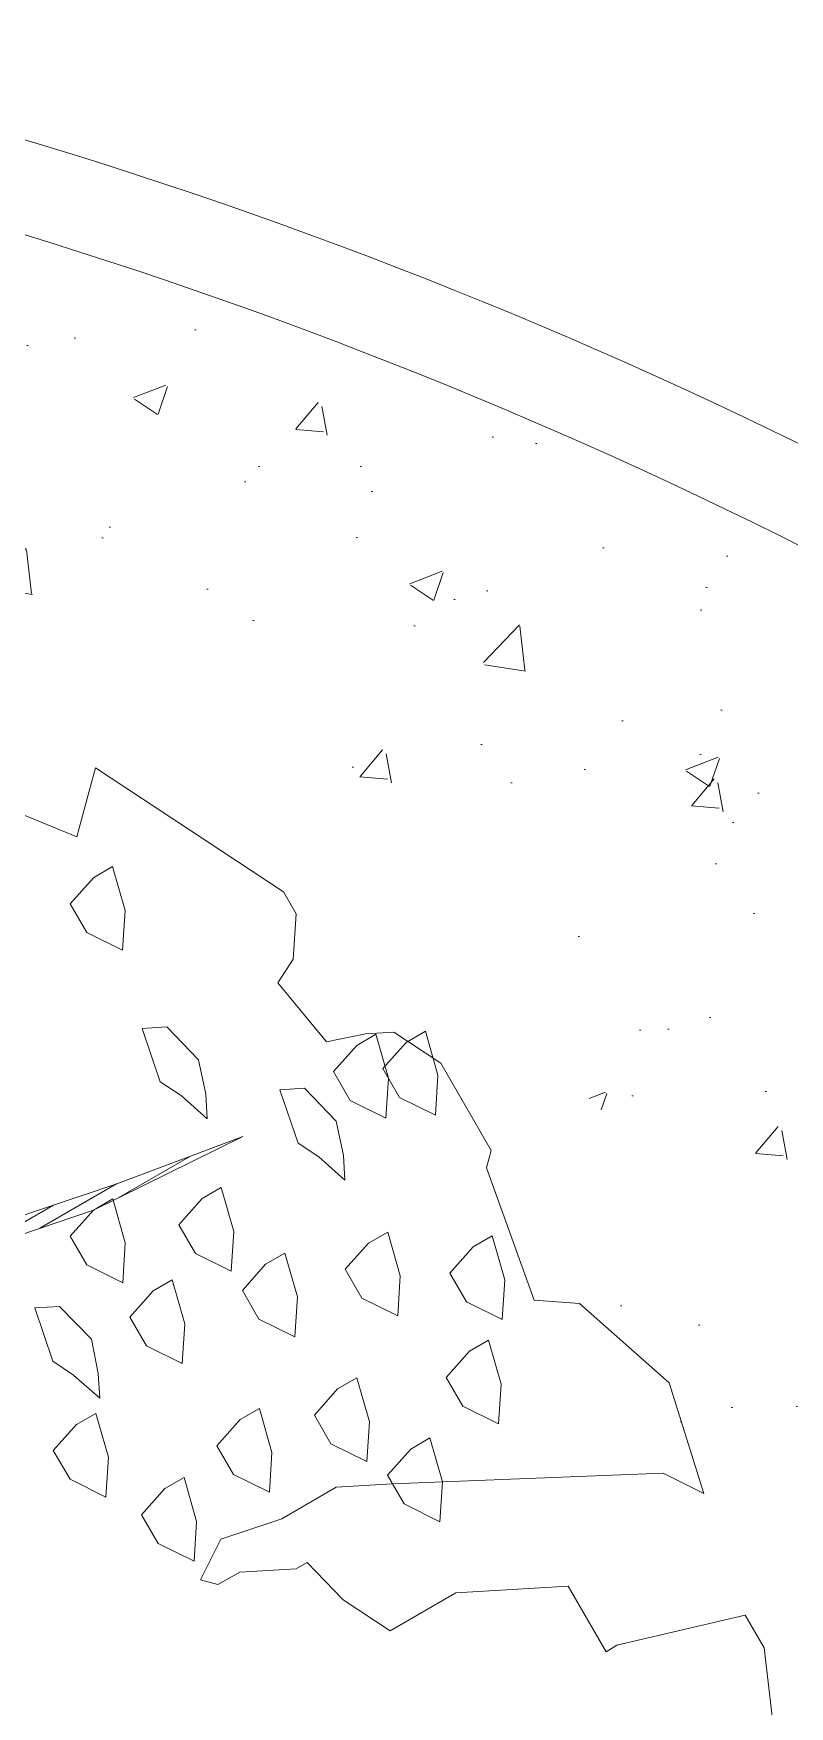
# Model space of a CAD drawing. Header units: metres. Extents: x 12093 to 20303, y 514 to 1412.
# Drawn here: x 19752.719 to 19753.55, y 696.809 to 698.649 of the extents above; entities that cross this region are included whole.
import ezdxf

# ---------------------------------------------------------------- set-up
doc = ezdxf.new("R2010")
doc.units = ezdxf.units.M
for name, color, linetype, lineweight in [('ARBOLES', 52, 'Continuous', 13), ('grass', 64, 'Continuous', 13), ('Layer2', 43, 'Continuous', 20)]:
    doc.layers.add(name, color=color, linetype=linetype, lineweight=lineweight)
pattern_1 = [(50, (19136.99335, 73.14804), (0.36436934, -0.03187817), [0.0381, -0.4191]), (355, (19136.99335, 73.14804), (-0.07048565, 0.38211329), [0.03048, -0.33528]), (100.451, (19137.0237, 73.1454), (0.293885, 0.35023338), [0.03238, -0.35618]), (46.1842, (19136.99335, 73.24964), (0.54215808, -0.08408466), [0.05715, -0.62865]), (96.6356, (19137.03853, 73.24264), (0.47480847, 0.4948511), [0.04857, -0.53427]), (351.184, (19136.99335, 73.24964), (0.4748092, 0.49485024), [0.04572, -0.50292]), (21, (19137.04415, 73.22424), (0.30322976, -0.20453104), [0.0381, -0.4191]), (326, (19137.04415, 73.22424), (0.12360406, 0.36837593), [0.03048, -0.33528]), (71.4514, (19137.06942, 73.2072), (0.42683298, 0.16384572), [0.03238, -0.35618]), (37.5, (19136.99335, 73.14804), (0.006177207, 0.169110078), [0, -0.331216, 0, -0.34036, 0, -0.33655]), (7.5, (19136.99335, 73.14804), (0.133639325, 0.20036115), [0, -0.194056, 0, -0.323596, 0, -0.12827]), (327.5, (19136.88007, 73.14804), (0.27118119, -0.011457488), [0, -0.127, 0, -0.39624, 0, -0.52578]), (317.5, (19136.82927, 73.14804), (0.29625836, 0.05085298), [0, -0.1651, 0, -0.263144, 0, -0.37338])]

# ---------------------------------------------------------------- blocks, each defined once
blk = doc.blocks.new('ghgfghgh')
at = {"layer": 'ARBOLES', "lineweight": 20}
for p, q in [((20002.4707, 664.8002), (20002.3672, 664.7493)), ((20002.3833, 664.7674), (20002.4707, 664.8002)), ((20002.3848, 664.7579), (20002.4344, 664.7866)), ((20002.3091, 664.7424), (20002.3833, 664.7674)), ((20002.3299, 664.7367), (20002.3831, 664.7674)), ((20002.3672, 664.7493), (20002.2559, 664.7116)), ((20002.2863, 664.7219), (20002.3394, 664.7526))]:
    blk.add_line(p, q, dxfattribs=at)
at = {"layer": 'grass'}
for p, q in [((20002.3621, 665.032), (20002.3685, 665.0559)), ((20002.3685, 665.0559), (20002.4989, 664.9698)), ((20002.2635, 665.0456), (20002.3557, 665.0081)), ((20002.3557, 665.0081), (20002.3621, 665.032)), ((20002.3671, 664.9797), (20002.351, 664.9616)), ((20002.3804, 664.9874), (20002.3671, 664.9797)), ((20002.3891, 664.957), (20002.3804, 664.9874)), ((20002.4989, 664.9698), (20002.5076, 664.9546)), ((20002.351, 664.9616), (20002.3625, 664.9416)), ((20002.3873, 664.9294), (20002.3891, 664.957)), ((20002.5076, 664.9546), (20002.5056, 664.9232)), ((20002.3625, 664.9416), (20002.3873, 664.9294)), ((20002.5056, 664.9232), (20002.4949, 664.9069)), ((20002.4949, 664.9069), (20002.5286, 664.8659)), ((20002.4009, 664.8751), (20002.418, 664.8762)), ((20002.4134, 664.8381), (20002.4009, 664.8751)), ((20002.418, 664.8762), (20002.44, 664.8534)), ((20002.5286, 664.8659), (20002.5557, 664.8714)), ((20002.5495, 664.8634), (20002.5334, 664.8453)), ((20002.5628, 664.8711), (20002.5495, 664.8634)), ((20002.5557, 664.8714), (20002.5752, 664.8726)), ((20002.5715, 664.8407), (20002.5628, 664.8711)), ((20002.5838, 664.8655), (20002.5677, 664.8473)), ((20002.5752, 664.8726), (20002.6078, 664.8511)), ((20002.5971, 664.8732), (20002.5838, 664.8655)), ((20002.6058, 664.8427), (20002.5971, 664.8732)), ((20002.44, 664.8534), (20002.4449, 664.8296)), ((20002.6078, 664.8511), (20002.6427, 664.7905)), ((20002.5334, 664.8453), (20002.5449, 664.8253)), ((20002.5677, 664.8473), (20002.5792, 664.8274)), ((20002.5697, 664.813), (20002.5715, 664.8407)), ((20002.604, 664.8151), (20002.6058, 664.8427)), ((20002.4278, 664.8286), (20002.4134, 664.8381)), ((20002.4459, 664.8125), (20002.4278, 664.8286)), ((20002.4449, 664.8296), (20002.4459, 664.8125)), ((20002.4963, 664.8327), (20002.5134, 664.8337)), ((20002.5089, 664.7956), (20002.4963, 664.8327)), ((20002.5134, 664.8337), (20002.5354, 664.811)), ((20002.5792, 664.8274), (20002.604, 664.8151)), ((20002.5449, 664.8253), (20002.5697, 664.813)), ((20002.5354, 664.811), (20002.5403, 664.7872)), ((20002.5232, 664.7862), (20002.5089, 664.7956)), ((20002.5413, 664.7701), (20002.5232, 664.7862)), ((20002.5403, 664.7872), (20002.5413, 664.7701)), ((20002.6427, 664.7905), (20002.6395, 664.7786)), ((20002.6395, 664.7786), (20002.6724, 664.6867)), ((20002.4557, 664.7649), (20002.4424, 664.7572)), ((20002.4644, 664.7345), (20002.4557, 664.7649)), ((20002.3672, 664.7493), (20002.3511, 664.7311)), ((20002.3805, 664.757), (20002.3672, 664.7493)), ((20002.3892, 664.7265), (20002.3805, 664.757)), ((20002.4424, 664.7572), (20002.4263, 664.7391)), ((20002.4263, 664.7391), (20002.4378, 664.7191)), ((20002.4626, 664.7069), (20002.4644, 664.7345)), ((20002.3511, 664.7311), (20002.3626, 664.7112)), ((20002.3874, 664.6989), (20002.3892, 664.7265)), ((20002.5577, 664.7263), (20002.5416, 664.7082)), ((20002.571, 664.734), (20002.5577, 664.7263)), ((20002.5797, 664.7036), (20002.571, 664.734)), ((20002.6301, 664.7238), (20002.614, 664.7056)), ((20002.6434, 664.7315), (20002.6301, 664.7238)), ((20002.6521, 664.701), (20002.6434, 664.7315)), ((20002.3626, 664.7112), (20002.3874, 664.6989)), ((20002.4378, 664.7191), (20002.4626, 664.7069)), ((20002.4864, 664.7117), (20002.4703, 664.6936)), ((20002.4997, 664.7194), (20002.4864, 664.7117)), ((20002.5084, 664.689), (20002.4997, 664.7194)), ((20002.4217, 664.701), (20002.4084, 664.6933)), ((20002.4304, 664.6705), (20002.4217, 664.701)), ((20002.5416, 664.7082), (20002.5531, 664.6882)), ((20002.578, 664.6759), (20002.5797, 664.7036)), ((20002.614, 664.7056), (20002.6255, 664.6857)), ((20002.6503, 664.6734), (20002.6521, 664.701)), ((20002.4084, 664.6933), (20002.3923, 664.6751)), ((20002.4703, 664.6936), (20002.4818, 664.6736)), ((20002.5066, 664.6613), (20002.5084, 664.689)), ((20002.5531, 664.6882), (20002.578, 664.6759)), ((20002.3265, 664.6815), (20002.3437, 664.6825)), ((20002.3391, 664.6444), (20002.3265, 664.6815)), ((20002.3437, 664.6825), (20002.3657, 664.6598)), ((20002.6255, 664.6857), (20002.6503, 664.6734)), ((20002.6724, 664.6867), (20002.7039, 664.6846)), ((20002.7039, 664.6846), (20002.7659, 664.6296)), ((20002.7039, 664.6846), (20002.7039, 664.6846)), ((20002.3923, 664.6751), (20002.4038, 664.6552)), ((20002.4286, 664.6429), (20002.4304, 664.6705)), ((20002.4818, 664.6736), (20002.5066, 664.6613)), ((20002.3657, 664.6598), (20002.3705, 664.636)), ((20002.4038, 664.6552), (20002.4286, 664.6429)), ((20002.6409, 664.6591), (20002.6276, 664.6514)), ((20002.6496, 664.6286), (20002.6409, 664.6591)), ((20002.3534, 664.6349), (20002.3391, 664.6444)), ((20002.6276, 664.6514), (20002.6115, 664.6332)), ((20002.3716, 664.6188), (20002.3534, 664.6349)), ((20002.3705, 664.636), (20002.3716, 664.6188)), ((20002.5496, 664.633), (20002.5363, 664.6253)), ((20002.5583, 664.6025), (20002.5496, 664.633)), ((20002.6115, 664.6332), (20002.623, 664.6133)), ((20002.5363, 664.6253), (20002.5202, 664.6071)), ((20002.6478, 664.601), (20002.6496, 664.6286)), ((20002.7659, 664.6296), (20002.7901, 664.5528)), ((20002.3687, 664.6083), (20002.3555, 664.6007)), ((20002.3775, 664.5779), (20002.3687, 664.6083)), ((20002.4821, 664.6117), (20002.4688, 664.604)), ((20002.4908, 664.5813), (20002.4821, 664.6117)), ((20002.5202, 664.6071), (20002.5317, 664.5872)), ((20002.623, 664.6133), (20002.6478, 664.601)), ((20002.3555, 664.6007), (20002.3393, 664.5825)), ((20002.4688, 664.604), (20002.4527, 664.5859)), ((20002.5565, 664.5749), (20002.5583, 664.6025)), ((20002.4527, 664.5859), (20002.4642, 664.5659)), ((20002.5317, 664.5872), (20002.5565, 664.5749)), ((20002.5869, 664.5836), (20002.5708, 664.5654)), ((20002.6002, 664.5913), (20002.5869, 664.5836)), ((20002.6089, 664.5608), (20002.6002, 664.5913)), ((20002.3393, 664.5825), (20002.3509, 664.5626)), ((20002.3757, 664.5503), (20002.3775, 664.5779)), ((20002.489, 664.5536), (20002.4908, 664.5813)), ((20002.3509, 664.5626), (20002.3757, 664.5503)), ((20002.4299, 664.5639), (20002.4166, 664.5562)), ((20002.4386, 664.5334), (20002.4299, 664.5639)), ((20002.4642, 664.5659), (20002.489, 664.5536)), ((20002.5708, 664.5654), (20002.5823, 664.5455)), ((20002.7618, 664.5668), (20002.5744, 664.5595)), ((20002.6072, 664.5332), (20002.6089, 664.5608)), ((20002.7901, 664.5528), (20002.7618, 664.5668)), ((20002.4166, 664.5562), (20002.4005, 664.538)), ((20002.5354, 664.5571), (20002.4976, 664.5353)), ((20002.5744, 664.5595), (20002.5354, 664.5571)), ((20002.5744, 664.5595), (20002.5744, 664.5595)), ((20002.4005, 664.538), (20002.412, 664.5181)), ((20002.5823, 664.5455), (20002.6072, 664.5332)), ((20002.4368, 664.5058), (20002.4386, 664.5334)), ((20002.4976, 664.5353), (20002.4554, 664.521)), ((20002.412, 664.5181), (20002.4368, 664.5058)), ((20002.4554, 664.521), (20002.4414, 664.4928)), ((20002.5075, 664.5006), (20002.5151, 664.505)), ((20002.5151, 664.505), (20002.5401, 664.4791)), ((20002.4414, 664.4928), (20002.4534, 664.4896)), ((20002.4534, 664.4896), (20002.4685, 664.4983)), ((20002.4685, 664.4983), (20002.5075, 664.5006)), ((20002.5401, 664.4791), (20002.5727, 664.4576)), ((20002.5727, 664.4576), (20002.6181, 664.4838)), ((20002.6181, 664.4838), (20002.6766, 664.4873)), ((20002.6766, 664.4873), (20002.6961, 664.4885)), ((20002.6961, 664.4885), (20002.7223, 664.4431)), ((20002.7298, 664.4475), (20002.8186, 664.4684)), ((20002.8186, 664.4684), (20002.8317, 664.4457)), ((20002.7223, 664.4431), (20002.7298, 664.4475)), ((20002.8317, 664.4457), (20002.8396, 664.3797))]:
    blk.add_line(p, q, dxfattribs=at)

msp = doc.modelspace()

# ---------------------------------------------------------------- hatches: boundary and pattern name
at = {"layer": 'grass'}
h = msp.add_hatch(dxfattribs=at)
h.set_pattern_fill('AR-CONC', color=256, scale=0.002, style=0)
h.set_pattern_definition(pattern_1)
h.paths.add_polyline_path([(19752.3166, 698.5325), (19752.3043, 698.4775), (19751.9663, 698.5527), (19751.9765, 698.5984, 0.019915), (19751.5179, 698.649), (19751.4989, 698.3857), (19751.603, 698.3862), (19751.6321, 698.4189), (19751.7009, 698.4106), (19751.8712, 698.365), (19751.8832, 698.3719), (19751.9141, 698.3738), (19752.0157, 698.3364), (19752.0586, 698.3452), (19752.1135, 698.3609), (19752.1564, 698.3697), (19752.27, 698.3393), (19752.3027, 698.3102), (19752.3244, 698.2959), (19752.3361, 698.3091), (19752.3572, 698.3212), (19752.3686, 698.2814), (19752.3988, 698.2927), (19752.4177, 698.314), (19752.4387, 698.3261), (19752.4459, 698.301), (19752.4909, 698.2845), (19752.472, 698.3172), (19752.4976, 698.346), (19752.5187, 698.3582), (19752.5325, 698.3099), (19752.5299, 698.2701), (19752.5349, 698.2683), (19752.5197, 698.2115), (19752.5026, 698.1857), (19752.4849, 698.1754), (19752.4863, 698.1708), (19752.4834, 698.127), (19752.4787, 698.1293), (19752.4893, 698.098), (19752.5324, 698.0952), (19752.5394, 698.1031), (19752.5605, 698.1152), (19752.5743, 698.067), (19752.5715, 698.0231), (19752.54, 698.0387), (19752.5415, 697.9521), (19752.5743, 697.9231), (19752.5932, 697.918), (19752.6116, 698.0246), (19752.6665, 698.0403), (19752.6854, 698.0353), (19752.8318, 697.9758), (19752.8419, 698.0136), (19752.8521, 698.0515), (19753.0589, 697.9149), (19753.0727, 697.8909), (19753.0695, 697.8411), (19753.0524, 697.8152), (19753.106, 697.7502), (19753.1489, 697.7589), (19753.1798, 697.7608), (19753.1953, 697.7506), (19753.2146, 697.7617), (19753.223, 697.7323), (19753.2316, 697.7267), (19753.287, 697.6307), (19753.2819, 697.6117), (19753.3183, 697.51), (19753.4632, 698.1339, 0.055717)])
h = msp.add_hatch(dxfattribs=at)
h.set_pattern_fill('AR-CONC', color=256, scale=0.002, style=0)
h.set_pattern_definition(pattern_1)
h.paths.add_polyline_path([(19753.4632, 698.1339), (19753.3183, 697.51), (19753.3341, 697.4659), (19753.3839, 697.4627), (19753.4823, 697.3755), (19753.4833, 697.3722), (19754.6821, 696.9907), (19754.7583, 697.2688, 0.071633)])
h = msp.add_hatch(dxfattribs=at)
h.set_pattern_fill('AR-CONC', color=256, scale=0.002, style=0)
h.set_pattern_definition(pattern_1)
h.paths.add_polyline_path([(19754.0976, 697.1767), (19753.4833, 697.3722), (19753.5206, 697.2537), (19753.4759, 697.2758), (19753.262, 697.2674), (19753.2311, 697.1345), (19753.2479, 697.1442), (19753.3407, 697.1498), (19753.3716, 697.1516), (19753.4131, 697.0796), (19753.4251, 697.0866), (19753.5659, 697.1198), (19753.5867, 697.0838), (19753.5992, 696.9791), (19753.6338, 696.9191), (19753.6685, 696.8591), (19753.6962, 696.8111), (19753.6929, 696.7612), (19753.7105, 696.6754), (19753.7124, 696.6445), (19753.6972, 696.5877), (19753.7539, 696.5725), (19753.7747, 696.5365), (19753.7734, 696.4557), (19753.7499, 696.3302)])

# ---------------------------------------------------------------- linework, layer by layer
at = {"layer": 'Layer2'}
for radius, start, end in [(5.5636, 32.6006, 77.2155), (5.4636, 32.586, 77.2113)]:
    msp.add_arc((19751.1071, 693.2044), radius, start, end, dxfattribs=at)

# ---------------------------------------------------------------- block references
at = {"layer": 'Defpoints', "lineweight": 20, "xscale": 1.586003757394792, "yscale": 1.586003757394792, "zscale": 1.586003757394792}
msp.add_blockref('ghgfghgh', (-11971.0441, -356.9396), dxfattribs=at)

doc.saveas('drawing.dxf')
